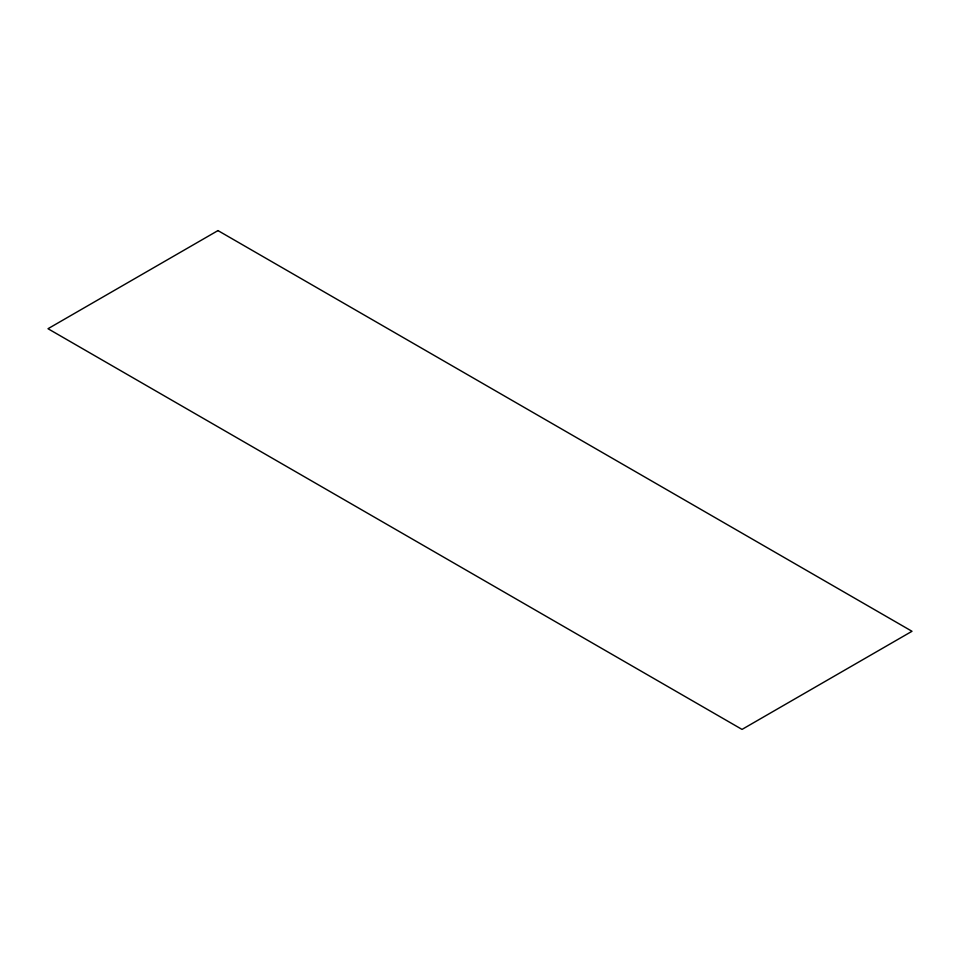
<?xml version="1.0" encoding="UTF-8"?>
<svg xmlns="http://www.w3.org/2000/svg" width="960" height="960" viewBox="0 0 960 960"><rect width="100%" height="100%" fill="white"/><g stroke="black" fill="none" stroke-linecap="round" stroke-linejoin="round"><path stroke-width="1.44" d="M217.968 230.592L48 328.716L742.032 729.408L912 631.284L217.968 230.592"/></g></svg>
